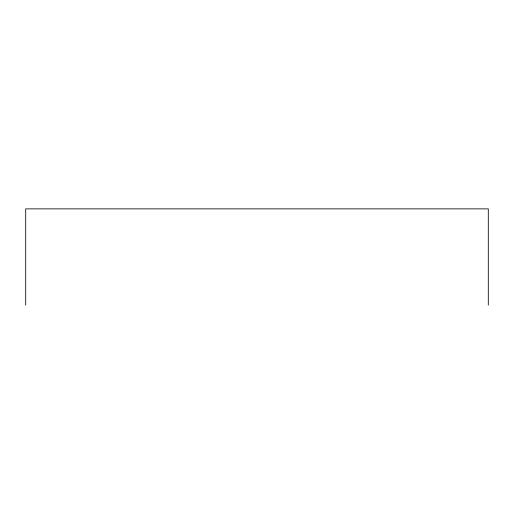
<?xml version="1.0" encoding="UTF-8"?>
<svg xmlns="http://www.w3.org/2000/svg" width="514" height="514" viewBox="0 0 514 514"><rect width="100%" height="100%" fill="white"/><g stroke="black" fill="none" stroke-linecap="round" stroke-linejoin="round"><path stroke-width="0.77" d="M488.3 305.13L488.3 208.87L25.7 208.87L25.7 305.13"/></g></svg>
